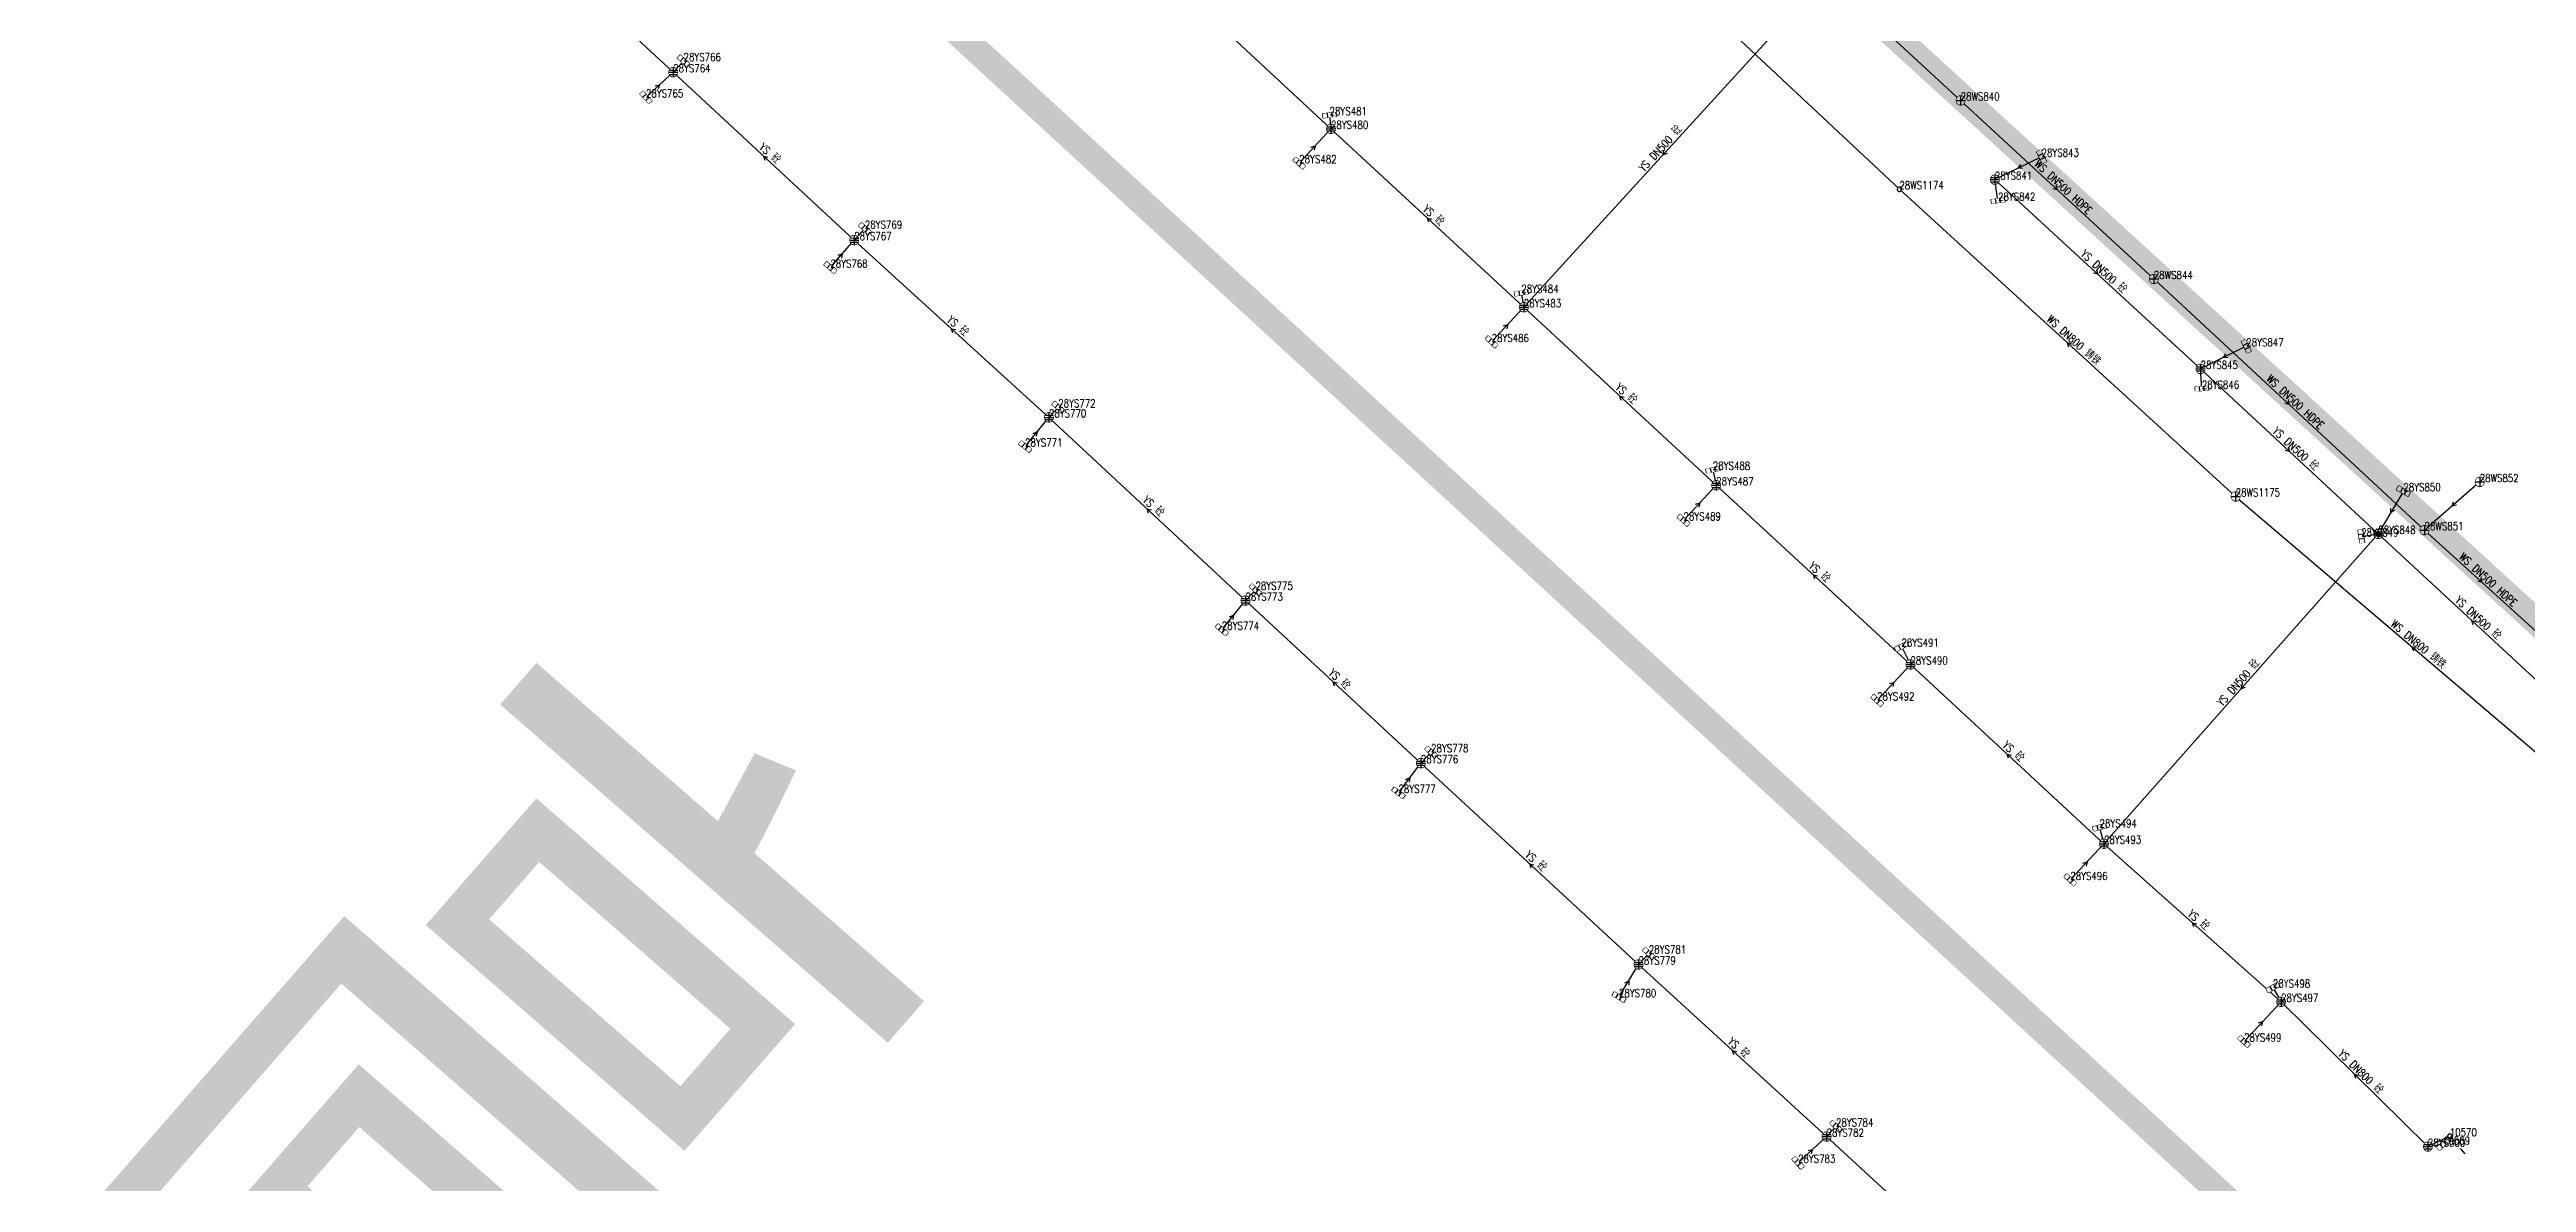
# Model space of a CAD drawing. Extents: x 78813 to 99477, y 2421021 to 2448125.
# Drawn here: x 83905.3 to 84187.9, y 2432191.4 to 2432320.7 of the extents above; entities that cross this region are included whole.
import ezdxf
from ezdxf.enums import TextEntityAlignment as Align

# ---------------------------------------------------------------- set-up
doc = ezdxf.new("R2010")
doc.units = 0
doc.set_wipeout_variables(frame=1)
doc.layers.get('0').update_dxf_attribs({"linetype": 'CONTINUOUS'})
for name, color, linetype in [('DX_WS', 16, 'CONTINUOUS'), ('DX_YS', 42, 'CONTINUOUS'), ('道路', 5, 'CONTINUOUS')]:
    doc.layers.add(name, color=color, linetype=linetype)
for name, color, linetype, true_color in [('WSLINE', 7, 'CONTINUOUS', 0x7f0000), ('YSANNEXE', 7, 'CONTINUOUS', 0xcc9900), ('YSLINE', 7, 'CONTINUOUS', 0xcc9900)]:
    doc.layers.add(name, color=color, linetype=linetype, true_color=true_color)
doc.layers.add('道路名称', color=7, linetype='CONTINUOUS', lineweight=0)
doc.styles.add('CcNameZT', font='txt.SHX', dxfattribs={"width": 0.8, "bigfont": 'HZTXT.SHX'})
doc.styles.get("Standard").update_dxf_attribs({"font": 'txt.shx', "bigfont": 'hztxt.shx'})
doc.styles.add('宋体0.7', font='', dxfattribs={"width": 0.7})
doc.styles.get('宋体0.7').set_extended_font_data('SimSun')

# ---------------------------------------------------------------- blocks, each defined once
blk = doc.blocks.new('PS管线点')
blk.add_wipeout([(0.5, 0), (0.5, 0.03), (0.5, 0.07), (0.49, 0.1), (0.48, 0.14), (0.47, 0.17), (0.46, 0.2), (0.44, 0.23), (0.42, 0.26), (0.4, 0.29), (0.38, 0.32), (0.36, 0.35), (0.33, 0.37), (0.31, 0.39), (0.28, 0.41), (0.25, 0.43), (0.22, 0.45), (0.19, 0.46), (0.15, 0.48), (0.12, 0.49), (0.09, 0.49), (0.05, 0.5), (0.02, 0.5), (-0.02, 0.5), (-0.05, 0.5), (-0.09, 0.49), (-0.12, 0.49), (-0.15, 0.48), (-0.19, 0.46), (-0.22, 0.45), (-0.25, 0.43), (-0.28, 0.41), (-0.31, 0.39), (-0.33, 0.37), (-0.36, 0.35), (-0.38, 0.32), (-0.4, 0.29), (-0.42, 0.26), (-0.44, 0.23), (-0.46, 0.2), (-0.47, 0.17), (-0.48, 0.14), (-0.49, 0.1), (-0.5, 0.07), (-0.5, 0.03), (-0.5, 0), (-0.5, -0.03), (-0.5, -0.07), (-0.49, -0.1), (-0.48, -0.14), (-0.47, -0.17), (-0.46, -0.2), (-0.44, -0.23), (-0.42, -0.26), (-0.4, -0.29), (-0.38, -0.32), (-0.36, -0.35), (-0.33, -0.37), (-0.31, -0.39), (-0.28, -0.41), (-0.25, -0.43), (-0.22, -0.45), (-0.19, -0.46), (-0.15, -0.48), (-0.12, -0.49), (-0.09, -0.49), (-0.05, -0.5), (-0.02, -0.5), (0.02, -0.5), (0.05, -0.5), (0.09, -0.49), (0.12, -0.49), (0.15, -0.48), (0.19, -0.46), (0.22, -0.45), (0.25, -0.43), (0.28, -0.41), (0.31, -0.39), (0.33, -0.37), (0.36, -0.35), (0.38, -0.32), (0.4, -0.29), (0.42, -0.26), (0.44, -0.23), (0.46, -0.2), (0.47, -0.17), (0.48, -0.14), (0.49, -0.1), (0.5, -0.07)])
blk.add_lwpolyline([(0.5, 0), (0.5, 0.03), (0.5, 0.07), (0.49, 0.1), (0.48, 0.14), (0.47, 0.17), (0.46, 0.2), (0.44, 0.23), (0.42, 0.26), (0.4, 0.29), (0.38, 0.32), (0.36, 0.35), (0.33, 0.37), (0.31, 0.39), (0.28, 0.41), (0.25, 0.43), (0.22, 0.45), (0.19, 0.46), (0.15, 0.48), (0.12, 0.49), (0.09, 0.49), (0.05, 0.5), (0.02, 0.5), (-0.02, 0.5), (-0.05, 0.5), (-0.09, 0.49), (-0.12, 0.49), (-0.15, 0.48), (-0.19, 0.46), (-0.22, 0.45), (-0.25, 0.43), (-0.28, 0.41), (-0.31, 0.39), (-0.33, 0.37), (-0.36, 0.35), (-0.38, 0.32), (-0.4, 0.29), (-0.42, 0.26), (-0.44, 0.23), (-0.46, 0.2), (-0.47, 0.17), (-0.48, 0.14), (-0.49, 0.1), (-0.5, 0.07), (-0.5, 0.03), (-0.5, 0), (-0.5, -0.03), (-0.5, -0.07), (-0.49, -0.1), (-0.48, -0.14), (-0.47, -0.17), (-0.46, -0.2), (-0.44, -0.23), (-0.42, -0.26), (-0.4, -0.29), (-0.38, -0.32), (-0.36, -0.35), (-0.33, -0.37), (-0.31, -0.39), (-0.28, -0.41), (-0.25, -0.43), (-0.22, -0.45), (-0.19, -0.46), (-0.15, -0.48), (-0.12, -0.49), (-0.09, -0.49), (-0.05, -0.5), (-0.02, -0.5), (0.02, -0.5), (0.05, -0.5), (0.09, -0.49), (0.12, -0.49), (0.15, -0.48), (0.19, -0.46), (0.22, -0.45), (0.25, -0.43), (0.28, -0.41), (0.31, -0.39), (0.33, -0.37), (0.36, -0.35), (0.38, -0.32), (0.4, -0.29), (0.42, -0.26), (0.44, -0.23), (0.46, -0.2), (0.47, -0.17), (0.48, -0.14), (0.49, -0.1), (0.5, -0.07), (0.5, 0)], close=True)
blk = doc.blocks.new('PS污水井')
blk.add_lwpolyline([(1, 0), (1, 0.07), (0.99, 0.14), (0.98, 0.21), (0.96, 0.28), (0.94, 0.34), (0.91, 0.41), (0.88, 0.47), (0.85, 0.53), (0.81, 0.59), (0.77, 0.64), (0.72, 0.69), (0.67, 0.74), (0.62, 0.79), (0.56, 0.83), (0.5, 0.87), (0.44, 0.9), (0.37, 0.93), (0.31, 0.95), (0.24, 0.97), (0.17, 0.98), (0.1, 0.99), (0.03, 1), (-0.03, 1), (-0.1, 0.99), (-0.17, 0.98), (-0.24, 0.97), (-0.31, 0.95), (-0.37, 0.93), (-0.44, 0.9), (-0.5, 0.87), (-0.56, 0.83), (-0.62, 0.79), (-0.67, 0.74), (-0.72, 0.69), (-0.77, 0.64), (-0.81, 0.59), (-0.85, 0.53), (-0.88, 0.47), (-0.91, 0.41), (-0.94, 0.34), (-0.96, 0.28), (-0.98, 0.21), (-0.99, 0.14), (-1, 0.07), (-1, 0), (-1, -0.07), (-0.99, -0.14), (-0.98, -0.21), (-0.96, -0.28), (-0.94, -0.34), (-0.91, -0.41), (-0.88, -0.47), (-0.85, -0.53), (-0.81, -0.59), (-0.77, -0.64), (-0.72, -0.69), (-0.67, -0.74), (-0.62, -0.79), (-0.56, -0.83), (-0.5, -0.87), (-0.44, -0.9), (-0.37, -0.93), (-0.31, -0.95), (-0.24, -0.97), (-0.17, -0.98), (-0.1, -0.99), (-0.03, -1), (0.03, -1), (0.1, -0.99), (0.17, -0.98), (0.24, -0.97), (0.31, -0.95), (0.37, -0.93), (0.44, -0.9), (0.5, -0.87), (0.56, -0.83), (0.62, -0.79), (0.67, -0.74), (0.72, -0.69), (0.77, -0.64), (0.81, -0.59), (0.85, -0.53), (0.88, -0.47), (0.91, -0.41), (0.94, -0.34), (0.96, -0.28), (0.98, -0.21), (0.99, -0.14), (1, 0)], close=True)
blk.add_wipeout([(1, 0), (1, 0.07), (0.99, 0.14), (0.98, 0.21), (0.96, 0.28), (0.94, 0.34), (0.91, 0.41), (0.88, 0.47), (0.85, 0.53), (0.81, 0.59), (0.77, 0.64), (0.72, 0.69), (0.67, 0.74), (0.62, 0.79), (0.56, 0.83), (0.5, 0.87), (0.44, 0.9), (0.37, 0.93), (0.31, 0.95), (0.24, 0.97), (0.17, 0.98), (0.1, 0.99), (0.03, 1), (-0.03, 1), (-0.1, 0.99), (-0.17, 0.98), (-0.24, 0.97), (-0.31, 0.95), (-0.37, 0.93), (-0.44, 0.9), (-0.5, 0.87), (-0.56, 0.83), (-0.62, 0.79), (-0.67, 0.74), (-0.72, 0.69), (-0.77, 0.64), (-0.81, 0.59), (-0.85, 0.53), (-0.88, 0.47), (-0.91, 0.41), (-0.94, 0.34), (-0.96, 0.28), (-0.98, 0.21), (-0.99, 0.14), (-1, 0.07), (-1, 0), (-1, -0.07), (-0.99, -0.14), (-0.98, -0.21), (-0.96, -0.28), (-0.94, -0.34), (-0.91, -0.41), (-0.88, -0.47), (-0.85, -0.53), (-0.81, -0.59), (-0.77, -0.64), (-0.72, -0.69), (-0.67, -0.74), (-0.62, -0.79), (-0.56, -0.83), (-0.5, -0.87), (-0.44, -0.9), (-0.37, -0.93), (-0.31, -0.95), (-0.24, -0.97), (-0.17, -0.98), (-0.1, -0.99), (-0.03, -1), (0.03, -1), (0.1, -0.99), (0.17, -0.98), (0.24, -0.97), (0.31, -0.95), (0.37, -0.93), (0.44, -0.9), (0.5, -0.87), (0.56, -0.83), (0.62, -0.79), (0.67, -0.74), (0.72, -0.69), (0.77, -0.64), (0.81, -0.59), (0.85, -0.53), (0.88, -0.47), (0.91, -0.41), (0.94, -0.34), (0.96, -0.28), (0.98, -0.21), (0.99, -0.14)])
for p, q in [((-1, 0), (0, 0)), ((0, 1), (0, 0)), ((0, 0), (0, -1)), ((0, 0), (1, 0))]:
    blk.add_line(p, q)
blk = doc.blocks.new('LX')
for p, q in [((-0.866, 0.5), (0, 0)), ((0, 0), (-0.866, -0.5))]:
    blk.add_line(p, q)
blk = doc.blocks.new('PS雨水井')
blk.add_lwpolyline([(1, 0), (1, 0.07), (0.99, 0.14), (0.98, 0.21), (0.96, 0.28), (0.94, 0.34), (0.91, 0.41), (0.88, 0.47), (0.85, 0.53), (0.81, 0.59), (0.77, 0.64), (0.72, 0.69), (0.67, 0.74), (0.62, 0.79), (0.56, 0.83), (0.5, 0.87), (0.44, 0.9), (0.37, 0.93), (0.31, 0.95), (0.24, 0.97), (0.17, 0.98), (0.1, 0.99), (0.03, 1), (-0.03, 1), (-0.1, 0.99), (-0.17, 0.98), (-0.24, 0.97), (-0.31, 0.95), (-0.37, 0.93), (-0.44, 0.9), (-0.5, 0.87), (-0.56, 0.83), (-0.62, 0.79), (-0.67, 0.74), (-0.72, 0.69), (-0.77, 0.64), (-0.81, 0.59), (-0.85, 0.53), (-0.88, 0.47), (-0.91, 0.41), (-0.94, 0.34), (-0.96, 0.28), (-0.98, 0.21), (-0.99, 0.14), (-1, 0.07), (-1, 0), (-1, -0.07), (-0.99, -0.14), (-0.98, -0.21), (-0.96, -0.28), (-0.94, -0.34), (-0.91, -0.41), (-0.88, -0.47), (-0.85, -0.53), (-0.81, -0.59), (-0.77, -0.64), (-0.72, -0.69), (-0.67, -0.74), (-0.62, -0.79), (-0.56, -0.83), (-0.5, -0.87), (-0.44, -0.9), (-0.37, -0.93), (-0.31, -0.95), (-0.24, -0.97), (-0.17, -0.98), (-0.1, -0.99), (-0.03, -1), (0.03, -1), (0.1, -0.99), (0.17, -0.98), (0.24, -0.97), (0.31, -0.95), (0.37, -0.93), (0.44, -0.9), (0.5, -0.87), (0.56, -0.83), (0.62, -0.79), (0.67, -0.74), (0.72, -0.69), (0.77, -0.64), (0.81, -0.59), (0.85, -0.53), (0.88, -0.47), (0.91, -0.41), (0.94, -0.34), (0.96, -0.28), (0.98, -0.21), (0.99, -0.14), (1, 0)], close=True)
blk.add_wipeout([(1, 0), (1, 0.07), (0.99, 0.14), (0.98, 0.21), (0.96, 0.28), (0.94, 0.34), (0.91, 0.41), (0.88, 0.47), (0.85, 0.53), (0.81, 0.59), (0.77, 0.64), (0.72, 0.69), (0.67, 0.74), (0.62, 0.79), (0.56, 0.83), (0.5, 0.87), (0.44, 0.9), (0.37, 0.93), (0.31, 0.95), (0.24, 0.97), (0.17, 0.98), (0.1, 0.99), (0.03, 1), (-0.03, 1), (-0.1, 0.99), (-0.17, 0.98), (-0.24, 0.97), (-0.31, 0.95), (-0.37, 0.93), (-0.44, 0.9), (-0.5, 0.87), (-0.56, 0.83), (-0.62, 0.79), (-0.67, 0.74), (-0.72, 0.69), (-0.77, 0.64), (-0.81, 0.59), (-0.85, 0.53), (-0.88, 0.47), (-0.91, 0.41), (-0.94, 0.34), (-0.96, 0.28), (-0.98, 0.21), (-0.99, 0.14), (-1, 0.07), (-1, 0), (-1, -0.07), (-0.99, -0.14), (-0.98, -0.21), (-0.96, -0.28), (-0.94, -0.34), (-0.91, -0.41), (-0.88, -0.47), (-0.85, -0.53), (-0.81, -0.59), (-0.77, -0.64), (-0.72, -0.69), (-0.67, -0.74), (-0.62, -0.79), (-0.56, -0.83), (-0.5, -0.87), (-0.44, -0.9), (-0.37, -0.93), (-0.31, -0.95), (-0.24, -0.97), (-0.17, -0.98), (-0.1, -0.99), (-0.03, -1), (0.03, -1), (0.1, -0.99), (0.17, -0.98), (0.24, -0.97), (0.31, -0.95), (0.37, -0.93), (0.44, -0.9), (0.5, -0.87), (0.56, -0.83), (0.62, -0.79), (0.67, -0.74), (0.72, -0.69), (0.77, -0.64), (0.81, -0.59), (0.85, -0.53), (0.88, -0.47), (0.91, -0.41), (0.94, -0.34), (0.96, -0.28), (0.98, -0.21), (0.99, -0.14)])
for p, q in [((-1, 0), (0, 0)), ((-0.88, 0.48), (0, 0.47)), ((0, 1), (0, 0)), ((0, 0.47), (0.88, 0.47)), ((0, 0), (0, -1)), ((0, 0), (1, 0)), ((-0.88, -0.48), (0, -0.48)), ((0, -0.48), (0.88, -0.48))]:
    blk.add_line(p, q)
blk = doc.blocks.new('PS雨篦')
blk.add_lwpolyline([(-1.5, 0.5), (0, 0.5), (1.5, 0.5), (1.5, -0.5), (0, -0.5), (-1.5, -0.5)], close=True)
blk.add_wipeout([(-1.5, 0.5), (0, 0.5), (1.5, 0.5), (1.5, -0.5), (0, -0.5), (-1.5, -0.5)])
for p, q in [((-0.51, -0.5), (-0.51, 0.5)), ((0.49, -0.5), (0.49, 0.5))]:
    blk.add_line(p, q)
blk = doc.blocks.new('测量点')
h = blk.add_hatch(color=256)
edge = h.paths.add_edge_path()
edge.add_arc((0, 0), 0.5, 0, 360)
blk.add_circle((0, 0), 0.5)
blk = doc.blocks.new('PS非普查')
blk.add_lwpolyline([(3.7, 0), (5.3, 0)])
blk.add_wipeout([(0.5, 0), (0.5, 0.03), (0.5, 0.07), (0.49, 0.1), (0.48, 0.14), (0.47, 0.17), (0.46, 0.2), (0.44, 0.23), (0.42, 0.26), (0.4, 0.29), (0.38, 0.32), (0.36, 0.35), (0.33, 0.37), (0.31, 0.39), (0.28, 0.41), (0.25, 0.43), (0.22, 0.45), (0.19, 0.46), (0.15, 0.48), (0.12, 0.49), (0.09, 0.49), (0.05, 0.5), (0.02, 0.5), (-0.02, 0.5), (-0.05, 0.5), (-0.09, 0.49), (-0.12, 0.49), (-0.15, 0.48), (-0.19, 0.46), (-0.22, 0.45), (-0.25, 0.43), (-0.28, 0.41), (-0.31, 0.39), (-0.33, 0.37), (-0.36, 0.35), (-0.38, 0.32), (-0.4, 0.29), (-0.42, 0.26), (-0.44, 0.23), (-0.46, 0.2), (-0.47, 0.17), (-0.48, 0.14), (-0.49, 0.1), (-0.5, 0.07), (-0.5, 0.03), (-0.5, 0), (-0.5, -0.03), (-0.5, -0.07), (-0.49, -0.1), (-0.48, -0.14), (-0.47, -0.17), (-0.46, -0.2), (-0.44, -0.23), (-0.42, -0.26), (-0.4, -0.29), (-0.38, -0.32), (-0.36, -0.35), (-0.33, -0.37), (-0.31, -0.39), (-0.28, -0.41), (-0.25, -0.43), (-0.22, -0.45), (-0.19, -0.46), (-0.15, -0.48), (-0.12, -0.49), (-0.09, -0.49), (-0.05, -0.5), (-0.02, -0.5), (0.02, -0.5), (0.05, -0.5), (0.09, -0.49), (0.12, -0.49), (0.15, -0.48), (0.19, -0.46), (0.22, -0.45), (0.25, -0.43), (0.28, -0.41), (0.31, -0.39), (0.33, -0.37), (0.36, -0.35), (0.38, -0.32), (0.4, -0.29), (0.42, -0.26), (0.44, -0.23), (0.46, -0.2), (0.47, -0.17), (0.48, -0.14), (0.49, -0.1), (0.5, -0.07)])
blk.add_line((0.5, 0), (2.1, 0))
blk.add_lwpolyline([(0.5, 0), (0.5, 0.03), (0.5, 0.07), (0.49, 0.1), (0.48, 0.14), (0.47, 0.17), (0.46, 0.2), (0.44, 0.23), (0.42, 0.26), (0.4, 0.29), (0.38, 0.32), (0.36, 0.35), (0.33, 0.37), (0.31, 0.39), (0.28, 0.41), (0.25, 0.43), (0.22, 0.45), (0.19, 0.46), (0.15, 0.48), (0.12, 0.49), (0.09, 0.49), (0.05, 0.5), (0.02, 0.5), (-0.02, 0.5), (-0.05, 0.5), (-0.09, 0.49), (-0.12, 0.49), (-0.15, 0.48), (-0.19, 0.46), (-0.22, 0.45), (-0.25, 0.43), (-0.28, 0.41), (-0.31, 0.39), (-0.33, 0.37), (-0.36, 0.35), (-0.38, 0.32), (-0.4, 0.29), (-0.42, 0.26), (-0.44, 0.23), (-0.46, 0.2), (-0.47, 0.17), (-0.48, 0.14), (-0.49, 0.1), (-0.5, 0.07), (-0.5, 0.03), (-0.5, 0), (-0.5, -0.03), (-0.5, -0.07), (-0.49, -0.1), (-0.48, -0.14), (-0.47, -0.17), (-0.46, -0.2), (-0.44, -0.23), (-0.42, -0.26), (-0.4, -0.29), (-0.38, -0.32), (-0.36, -0.35), (-0.33, -0.37), (-0.31, -0.39), (-0.28, -0.41), (-0.25, -0.43), (-0.22, -0.45), (-0.19, -0.46), (-0.15, -0.48), (-0.12, -0.49), (-0.09, -0.49), (-0.05, -0.5), (-0.02, -0.5), (0.02, -0.5), (0.05, -0.5), (0.09, -0.49), (0.12, -0.49), (0.15, -0.48), (0.19, -0.46), (0.22, -0.45), (0.25, -0.43), (0.28, -0.41), (0.31, -0.39), (0.33, -0.37), (0.36, -0.35), (0.38, -0.32), (0.4, -0.29), (0.42, -0.26), (0.44, -0.23), (0.46, -0.2), (0.47, -0.17), (0.48, -0.14), (0.49, -0.1), (0.5, -0.07), (0.5, 0)], close=True)
blk = doc.blocks.new('gc01')
h = blk.add_hatch(color=256)
edge = h.paths.add_edge_path()
edge.add_arc((0, 0), 0.5, 0, 360)
edge.add_arc((0, 0), 0.5, 0, 360)
blk.add_circle((0, 0), 0.5)

msp = doc.modelspace()

# ---------------------------------------------------------------- linework, layer by layer
at = {"layer": 'WSLINE'}
for p, q in [((84070.02, 2432348.13), (84116.33, 2432304.73)), ((84101.27, 2432335.19), (84123.32, 2432314.86)), ((84123.32, 2432314.86), (84145.35, 2432294.49)), ((84116.33, 2432304.73), (84154.69, 2432269.69)), ((84145.35, 2432294.49), (84176.24, 2432265.85)), ((84182.53, 2432271.34), (84176.24, 2432265.85)), ((84154.69, 2432269.69), (84194.99, 2432235.34)), ((84176.24, 2432265.85), (84189.34, 2432253.95))]:
    msp.add_line(p, q, dxfattribs=at)
at = {"layer": 'YSLINE'}
for p, q in [((83954.84, 2432338.16), (83976.46, 2432318.07)), ((84029.32, 2432332.21), (84051.49, 2432311.62)), ((84105.26, 2432326.08), (84073.49, 2432291.27)), ((83977.64, 2432319.35), (83976.46, 2432318.07)), ((83973.35, 2432315.21), (83976.46, 2432318.07)), ((83976.46, 2432318.07), (83997.11, 2432298.93)), ((84051.33, 2432313.18), (84051.49, 2432311.62)), ((84047.87, 2432307.71), (84051.49, 2432311.62)), ((84051.49, 2432311.62), (84073.49, 2432291.27)), ((84132.55, 2432308.44), (84127.22, 2432305.83)), ((84127.58, 2432303.43), (84127.22, 2432305.83)), ((83998.32, 2432300.24), (83997.11, 2432298.93)), ((83994.38, 2432295.79), (83997.11, 2432298.93)), ((83997.11, 2432298.93), (84019.32, 2432278.71)), ((84069.82, 2432287.31), (84073.49, 2432291.27)), ((84073.2, 2432292.91), (84073.49, 2432291.27)), ((84073.49, 2432291.27), (84095.44, 2432270.96)), ((84155.9, 2432286.81), (84150.69, 2432284.24)), ((84150.83, 2432281.98), (84150.69, 2432284.24)), ((84020.38, 2432279.85), (84019.32, 2432278.71)), ((84016.6, 2432275.38), (84019.32, 2432278.71)), ((84019.32, 2432278.71), (84041.74, 2432257.81)), ((84091.71, 2432266.96), (84095.44, 2432270.96)), ((84095.05, 2432272.73), (84095.44, 2432270.96)), ((84095.44, 2432270.96), (84117.59, 2432250.52)), ((84173.82, 2432270.29), (84170.96, 2432265.42)), ((84170.96, 2432265.42), (84139.67, 2432230.08)), ((84169.01, 2432265.12), (84170.96, 2432265.42)), ((84039.04, 2432254.49), (84041.74, 2432257.81)), ((84042.88, 2432259.04), (84041.74, 2432257.81)), ((84041.74, 2432257.81), (84061.75, 2432239.27)), ((84116.57, 2432252.56), (84117.59, 2432250.52)), ((84113.79, 2432246.43), (84117.59, 2432250.52)), ((84117.59, 2432250.52), (84139.67, 2432230.08)), ((84062.91, 2432240.52), (84061.75, 2432239.27)), ((84059.19, 2432235.88), (84061.75, 2432239.27)), ((84061.75, 2432239.27), (84086.57, 2432216.3)), ((84139.16, 2432231.94), (84139.67, 2432230.08)), ((84135.83, 2432225.95), (84139.67, 2432230.08)), ((84139.67, 2432230.08), (84159.87, 2432212.04)), ((84087.75, 2432217.56), (84086.57, 2432216.3)), ((84084.34, 2432212.58), (84086.57, 2432216.3)), ((84086.57, 2432216.3), (84108.03, 2432196.67)), ((84155.65, 2432207.52), (84159.87, 2432212.04)), ((84158.94, 2432213.67), (84159.87, 2432212.04)), ((84159.87, 2432212.04), (84176.62, 2432195.53)), ((84109.1, 2432197.83), (84108.03, 2432196.67)), ((84104.77, 2432193.69), (84108.03, 2432196.67)), ((84108.03, 2432196.67), (84130.52, 2432175.96)), ((84179.12, 2432196.71), (84176.62, 2432195.53)), ((84178.34, 2432195.75), (84176.62, 2432195.53))]:
    msp.add_line(p, q, dxfattribs=at)

# ---------------------------------------------------------------- block references
at = {"layer": 'DX_WS', "yscale": 0.5, "zscale": 0.5}
for p, xscale, rotation in [((84134.33, 2432304.67), 0.4999999999256761, 317.4186185119841), ((84135.51, 2432287.21), 0.5000000001235999, 137.4186154166185), ((84160.79, 2432280.17), 0.4999999999256761, 317.4186185119841), ((84179.38, 2432268.59), 0.5000000000164332, 221.1617089229225), ((84182.79, 2432259.9), 0.4999999999871826, 317.9915762995381), ((84174.84, 2432252.51), 0.4999999999380287, 139.7104466212795)]:
    msp.add_blockref('LX', p, dxfattribs=dict(at, xscale=xscale, rotation=rotation))
at = {"layer": 'YSANNEXE', "yscale": 0.5, "zscale": 0.5}
for p, xscale, rotation in [((83986.78, 2432308.5), 0.5000000001235999, 137.4186154166185), ((84089.37, 2432308.67), 0.5000000000745004, 227.4642446757911), ((84129.89, 2432307.14), 0.5000000000181786, 206.2648062495968), ((84062.49, 2432301.44), 0.5000000001235999, 137.4186154166185), ((84138.95, 2432295.04), 0.4999999999256761, 317.4186185119841), ((84008.22, 2432288.82), 0.5000000001235999, 137.4186154166185), ((84153.29, 2432285.52), 0.5000000000181786, 206.2648062495968), ((84084.46, 2432281.11), 0.5000000001235999, 137.4186154166185), ((84160.83, 2432274.83), 0.4999999999256761, 317.4186185119841), ((84030.53, 2432268.26), 0.500000000099427, 136.8456576255853), ((84106.52, 2432260.74), 0.5000000001235999, 137.4186154166185), ((84181.64, 2432255.53), 0.5000000001235999, 137.4186154166185), ((84051.75, 2432248.54), 0.5000000001235999, 137.4186154166185), ((84155.32, 2432247.75), 0.50000000014632, 228.6101602728715), ((84128.63, 2432240.3), 0.5000000001235999, 137.4186154166185), ((84074.16, 2432227.78), 0.5000000001235999, 137.4186154166185), ((84149.77, 2432221.06), 0.5000000000663578, 137.9915732197241), ((84097.3, 2432206.48), 0.5000000001235999, 137.4186154166185), ((84168.25, 2432203.78), 0.4999999999211147, 135.6997420551975)]:
    msp.add_blockref('LX', p, dxfattribs=dict(at, xscale=xscale, rotation=rotation))

# ---------------------------------------------------------------- texts
at = {"layer": 'DX_WS', "style": 'CcNameZT', "width": 0.8}
for s, rotation, p in [(' WS DN500 HDPE', 317.2382, (84134.5, 2432304.86, 3.23)), (' WS DN800 铸铁', 317.591, (84135.68, 2432287.39, 5.25)), (' WS DN500 HDPE', 317.1625, (84160.96, 2432280.35, 3)), (' WS DN500 HDPE', 317.7566, (84182.96, 2432260.08, 2.92)), (' WS DN800 铸铁', 319.5561, (84175, 2432252.7, 4.46))]:
    msp.add_text(s, height=0.9, rotation=rotation, dxfattribs=at).set_placement(p, align=Align.CENTER)
at = {"layer": 'DX_YS', "style": 'CcNameZT', "width": 0.8}
for s, rotation, p in [(' YS DN500 砼', 47.6235, (84089.19, 2432308.84, 3.82)), (' YS 砼', 317.1802, (83986.95, 2432308.69, 2.6)), (' YS 砼', 317.2207, (84062.66, 2432301.62, 2.79)), (' YS DN500 砼', 317.3817, (84139.12, 2432295.22, 3.71)), (' YS 砼', 317.6833, (84008.39, 2432289.01, 2.58)), (' YS 砼', 317.2281, (84084.63, 2432281.3, 2.8)), (' YS DN500 砼', 317.137, (84161, 2432275.01, 3.74)), (' YS 砼', 317.0028, (84030.71, 2432268.44, 2.65)), (' YS 砼', 317.3082, (84106.69, 2432260.92, 2.74)), (' YS DN500 砼', 317.174, (84181.81, 2432255.71, 3.72)), (' YS DN500 砼', 48.4743, (84155.13, 2432247.91, 3.59)), (' YS 砼', 317.1854, (84051.92, 2432248.72, 2.65)), (' YS 砼', 317.1942, (84128.8, 2432240.48, 2.56)), (' YS 砼', 317.2204, (84074.33, 2432227.97, 2.63)), (' YS 砼', 318.2299, (84149.93, 2432221.24, 2.47)), (' YS 砼', 317.5449, (84097.47, 2432206.67, 2.83)), (' YS DN800 砼', 315.434, (84168.42, 2432203.96, 2.47))]:
    msp.add_text(s, height=0.9, rotation=rotation, dxfattribs=at).set_placement(p, align=Align.CENTER)

# ---------------------------------------------------------------- next in the draw order: block references
at = {"layer": 'DX_WS', "xscale": 0.5, "yscale": 0.5, "zscale": 0.5}
for name, p in [('PS污水井', (84123.32, 2432314.86, 3.23)), ('PS管线点', (84116.33, 2432304.73, 5.26)), ('PS污水井', (84145.35, 2432294.49, 3)), ('PS污水井', (84182.53, 2432271.34, 3.37)), ('PS污水井', (84154.69, 2432269.69, 5.25)), ('PS污水井', (84176.24, 2432265.85, 2.92))]:
    msp.add_blockref(name, p, dxfattribs=at)
at = {"layer": 'DX_YS', "yscale": 0.5, "zscale": 0.5}
for p, xscale, rotation in [((83973.35, 2432315.21, 4.36), 0.5000000001425752, 312.6855992020273), ((84047.87, 2432307.71, 4.11), 0.4999999999594119, 317.0923786913456), ((84132.55, 2432308.44, 4.55), 0.5000000001004529, 116.1077989737944), ((83994.38, 2432295.79, 4.38), 0.499999999928321, 319.0391942799621), ((84069.82, 2432287.31, 4.32), 0.499999999911946, 317.0882965627551), ((84155.9, 2432286.81, 4.35), 0.4999999998736818, 116.2519385088915), ((84016.6, 2432275.38, 4.39), 0.5000000001074767, 320.6346451071995), ((84173.82, 2432270.29, 4.4), 0.4999999999003995, 149.5498980121773), ((84091.71, 2432266.96, 4.25), 0.499999999900625, 317.0009796463041), ((84039.04, 2432254.49, 4.53), 0.5000000000367398, 320.7936167656332), ((84113.79, 2432246.43, 4.17), 0.4999999999284908, 317.0904767760343), ((84059.19, 2432235.88, 4.53), 0.4999999998617005, 322.8386469174089), ((84135.83, 2432225.95, 4.27), 0.4999999998631171, 317.091836730295), ((84084.34, 2432212.58, 4.51), 0.5000000000333189, 328.9387901931045), ((84155.65, 2432207.52, 4.07), 0.4999999999221507, 317.0074838144843), ((84104.77, 2432193.69, 4.54), 0.4999999998774635, 312.4107746261397)]:
    msp.add_blockref('PS雨篦', p, dxfattribs=dict(at, xscale=xscale, rotation=rotation))
at = {"layer": 'DX_YS', "xscale": 0.5, "yscale": 0.5, "zscale": 0.5}
for p in [(83976.46, 2432318.07, 2.5), (84051.49, 2432311.62, 2.77), (83997.11, 2432298.93, 2.6), (84073.49, 2432291.27, 2.79), (84019.32, 2432278.71, 2.58), (84095.44, 2432270.96, 2.8), (84041.74, 2432257.81, 2.65), (84117.59, 2432250.52, 2.74), (84061.75, 2432239.27, 2.65), (84139.67, 2432230.08, 2.56), (84086.57, 2432216.3, 2.63), (84159.87, 2432212.04, 2.47), (84108.03, 2432196.67, 2.83), (84176.62, 2432195.53, 2.57)]:
    msp.add_blockref('PS雨水井', p, dxfattribs=at)

# ---------------------------------------------------------------- next in the draw order: linework, layer by layer
at = {"layer": 'YSLINE'}
for p, q in [((84127.22, 2432305.83), (84150.69, 2432284.24)), ((84150.69, 2432284.24), (84170.96, 2432265.42)), ((84170.96, 2432265.42), (84192.31, 2432245.64))]:
    msp.add_line(p, q, dxfattribs=at)

# ---------------------------------------------------------------- next in the draw order: block references
at = {"layer": 'DX_YS', "yscale": 0.5, "zscale": 0.5}
for p, xscale, rotation in [((83977.64, 2432319.35, 4.3), 0.4999999999073714, 137.2553065193027), ((84051.33, 2432313.18, 4.47), 0.5000000000131054, 186.1388155984516), ((83998.32, 2432300.24, 4.29), 0.5000000001446363, 137.259601869981), ((84073.2, 2432292.91, 4.51), 0.5000000000018163, 190.0715887457615), ((84020.38, 2432279.85, 4.39), 0.4999999998566786, 137.2508692653428), ((84095.05, 2432272.73, 4.57), 0.5000000000133074, 192.3439059437198), ((84042.88, 2432259.04, 4.36), 0.5000000000849942, 137.24432444748), ((84116.57, 2432252.56, 4.47), 0.500000000082926, 206.5875598494751), ((84062.91, 2432240.52, 4.44), 0.5000000000612902, 137.2527097381067), ((84139.16, 2432231.94, 4.4), 0.4999999999508839, 195.2369204682858), ((84087.75, 2432217.56, 4.47), 0.5000000001228051, 137.2549444734889), ((84158.94, 2432213.67, 4.17), 0.5000000000488473, 209.5749766973039), ((84109.1, 2432197.83, 4.23), 0.4999999998792814, 137.2391886718511)]:
    msp.add_blockref('PS雨篦', p, dxfattribs=dict(at, xscale=xscale, rotation=rotation))
at = {"layer": 'DX_YS', "xscale": 0.5, "yscale": 0.5, "zscale": 0.5}
msp.add_blockref('测量点', (84178.34, 2432195.75, 3.94), dxfattribs=at)
at = {"layer": 'YSANNEXE', "yscale": 0.5, "zscale": 0.5}
for p, xscale, rotation in [((83974.9, 2432316.64), 0.4999999998393814, 42.97183461574548), ((84049.68, 2432309.67), 0.5000000000658894, 46.98253920664027), ((83995.75, 2432297.36), 0.5000000000786358, 49.27437038812209), ((84071.65, 2432289.29), 0.5000000000658894, 46.98253920664027), ((84017.96, 2432277.05), 0.5000000001275243, 50.4202859825869), ((84093.57, 2432268.96), 0.5000000000658894, 46.98253920664027), ((84172.39, 2432267.85), 0.4999999998796699, 239.4963583573507), ((84040.39, 2432256.15), 0.5000000001585412, 50.99324378081111), ((84115.69, 2432248.48), 0.5000000000658894, 46.98253920664027), ((84060.47, 2432237.58), 0.5000000001174205, 52.71211716297351), ((84137.75, 2432228.01), 0.5000000000658894, 46.98253920664027), ((84085.46, 2432214.44), 0.4999999998537704, 59.01465288857485), ((84157.76, 2432209.78), 0.5000000000658894, 46.98253920664027), ((84106.4, 2432195.18), 0.4999999999589321, 42.39887683438521)]:
    msp.add_blockref('LX', p, dxfattribs=dict(at, xscale=xscale, rotation=rotation))

# ---------------------------------------------------------------- next in the draw order: texts
at = {"layer": 'DX_WS', "style": 'CcNameZT', "width": 0.8}
for s, p in [('28WS840', (84123.32, 2432314.86, 3.23)), ('28WS1174', (84116.33, 2432304.73, 5.26)), ('28WS844', (84145.35, 2432294.49, 3)), ('28WS852', (84182.53, 2432271.34, 3.37)), ('28WS1175', (84154.69, 2432269.69, 5.25)), ('28WS851', (84176.24, 2432265.85, 2.92))]:
    msp.add_text(s, height=0.9, dxfattribs=at).set_placement(p)
at = {"layer": 'DX_YS', "width": 0.8}
for s, p in [('28YS765', (83973.35, 2432315.21, 4.36)), ('28YS482', (84047.87, 2432307.71, 4.11)), ('28YS843', (84132.55, 2432308.44, 4.55)), ('28YS768', (83994.38, 2432295.79, 4.38)), ('28YS486', (84069.82, 2432287.31, 4.32)), ('28YS847', (84155.9, 2432286.81, 4.35)), ('28YS771', (84016.6, 2432275.38, 4.39)), ('28YS850', (84173.82, 2432270.29, 4.4)), ('28YS489', (84091.71, 2432266.96, 4.25)), ('28YS774', (84039.04, 2432254.49, 4.53)), ('28YS492', (84113.79, 2432246.43, 4.17)), ('28YS777', (84059.19, 2432235.88, 4.53)), ('28YS496', (84135.83, 2432225.95, 4.27)), ('28YS780', (84084.34, 2432212.58, 4.51)), ('28YS499', (84155.65, 2432207.52, 4.07)), ('28YS783', (84104.77, 2432193.69, 4.54))]:
    msp.add_text(s, height=0.9, dxfattribs=at).set_placement(p)

# ---------------------------------------------------------------- next in the draw order: block references
at = {"layer": 'DX_YS', "xscale": 0.5, "yscale": 0.5, "zscale": 0.5}
for p in [(84127.22, 2432305.83, 3.71), (84150.69, 2432284.24, 3.74), (84170.96, 2432265.42, 3.59)]:
    msp.add_blockref('PS雨水井', p, dxfattribs=at)
at = {"layer": 'DX_YS', "yscale": 0.5, "zscale": 0.5}
for p, xscale, rotation in [((84127.58, 2432303.43, 4.51), 0.5000000000232563, 8.51440775505389), ((84150.83, 2432281.98, 4.34), 0.5000000000072387, 3.716598849781047), ((84178.34, 2432195.75, 3.94), 0.499999999857888, 40.16648119226884)]:
    msp.add_blockref('PS雨篦', p, dxfattribs=dict(at, xscale=xscale, rotation=rotation))

# ---------------------------------------------------------------- next in the draw order: texts
at = {"layer": 'DX_YS', "width": 0.8}
for s, p in [('28YS764', (83976.46, 2432318.07, 2.5)), ('28YS766', (83977.64, 2432319.35, 4.3)), ('28YS481', (84051.33, 2432313.18, 4.47)), ('28YS480', (84051.49, 2432311.62, 2.77)), ('28YS767', (83997.11, 2432298.93, 2.6)), ('28YS769', (83998.32, 2432300.24, 4.29)), ('28YS484', (84073.2, 2432292.91, 4.51)), ('28YS483', (84073.49, 2432291.27, 2.79)), ('28YS770', (84019.32, 2432278.71, 2.58)), ('28YS772', (84020.38, 2432279.85, 4.39)), ('28YS488', (84095.05, 2432272.73, 4.57)), ('28YS487', (84095.44, 2432270.96, 2.8)), ('28YS775', (84042.88, 2432259.04, 4.36)), ('28YS773', (84041.74, 2432257.81, 2.65)), ('28YS491', (84116.57, 2432252.56, 4.47)), ('28YS490', (84117.59, 2432250.52, 2.74)), ('28YS776', (84061.75, 2432239.27, 2.65)), ('28YS778', (84062.91, 2432240.52, 4.44)), ('28YS494', (84139.16, 2432231.94, 4.4)), ('28YS493', (84139.67, 2432230.08, 2.56)), ('28YS779', (84086.57, 2432216.3, 2.63)), ('28YS781', (84087.75, 2432217.56, 4.47)), ('28YS498', (84158.94, 2432213.67, 4.17)), ('28YS497', (84159.87, 2432212.04, 2.47)), ('28YS782', (84108.03, 2432196.67, 2.83)), ('28YS784', (84109.1, 2432197.83, 4.23))]:
    msp.add_text(s, height=0.9, dxfattribs=at).set_placement(p)

# ---------------------------------------------------------------- next in the draw order: block references
at = {"layer": 'DX_YS', "xscale": 0.5000000001634463, "yscale": 0.5, "zscale": 0.5, "rotation": 278.6867519360977}
msp.add_blockref('PS雨篦', (84169.01, 2432265.12, 4.43), dxfattribs=at)
at = {"layer": 'DX_YS', "xscale": 0.5, "yscale": 0.5, "zscale": 0.5}
msp.add_blockref('测量点', (84179.12, 2432196.71, 3.12), dxfattribs=at)

# ---------------------------------------------------------------- next in the draw order: texts
at = {"layer": 'DX_YS', "width": 0.8}
for s, p in [('28YS841', (84127.22, 2432305.83, 3.71)), ('28YS842', (84127.58, 2432303.43, 4.51)), ('28YS845', (84150.69, 2432284.24, 3.74)), ('28YS846', (84150.83, 2432281.98, 4.34)), ('28YS848', (84170.96, 2432265.42, 3.59))]:
    msp.add_text(s, height=0.9, dxfattribs=at).set_placement(p)

# ---------------------------------------------------------------- next in the draw order: block references
at = {"layer": 'DX_YS', "xscale": 0.5, "yscale": 0.5, "zscale": 0.5}
for name in ['测量点', 'gc01']:
    msp.add_blockref(name, (84170.96, 2432265.42, 3.59), dxfattribs=at)
at = {"layer": 'DX_YS', "xscale": 0.5000000000431609, "yscale": 0.5, "zscale": 0.5, "rotation": 310.1664812070808}
msp.add_blockref('PS非普查', (84179.12, 2432196.71, 3.12), dxfattribs=at)

# ---------------------------------------------------------------- next in the draw order: texts
at = {"layer": 'DX_YS', "width": 0.8}
msp.add_text('28YS849', height=0.9, dxfattribs=at).set_placement((84169.01, 2432265.12, 4.43))

# ---------------------------------------------------------------- next in the draw order: linework, layer by layer
at = {"layer": '道路', "const_width": 3, "flags": 128}
for points in [[(83418.46, 2432865.07), (84960.96, 2431447.82), (86043.08, 2430511), (88488.76, 2428368.31)], [(83917.18, 2432404.64), (83968.25, 2432456.92), (84246.1, 2432203.26), (84401.95, 2432060.17), (85011.11, 2431501.69), (85289.33, 2431259.98)]]:
    msp.add_lwpolyline(points, dxfattribs=at)

# ---------------------------------------------------------------- next in the draw order: texts
at = {"layer": 'DX_YS', "width": 0.8}
for s, p in [('10570', (84179.12, 2432196.71, 3.12)), ('28YS500', (84176.62, 2432195.53, 2.57)), ('10569', (84178.34, 2432195.75, 3.94))]:
    msp.add_text(s, height=0.9, dxfattribs=at).set_placement(p)
at = {"layer": '道路名称', "linetype": 'Continuous', "style": '宋体0.7', "width": 0.7}
msp.add_text('高  栏  港  大  道', height=70, rotation=318.8845, dxfattribs=at).set_placement((84162.03, 2432030.32), align=Align.MIDDLE)

doc.saveas('drawing.dxf')
